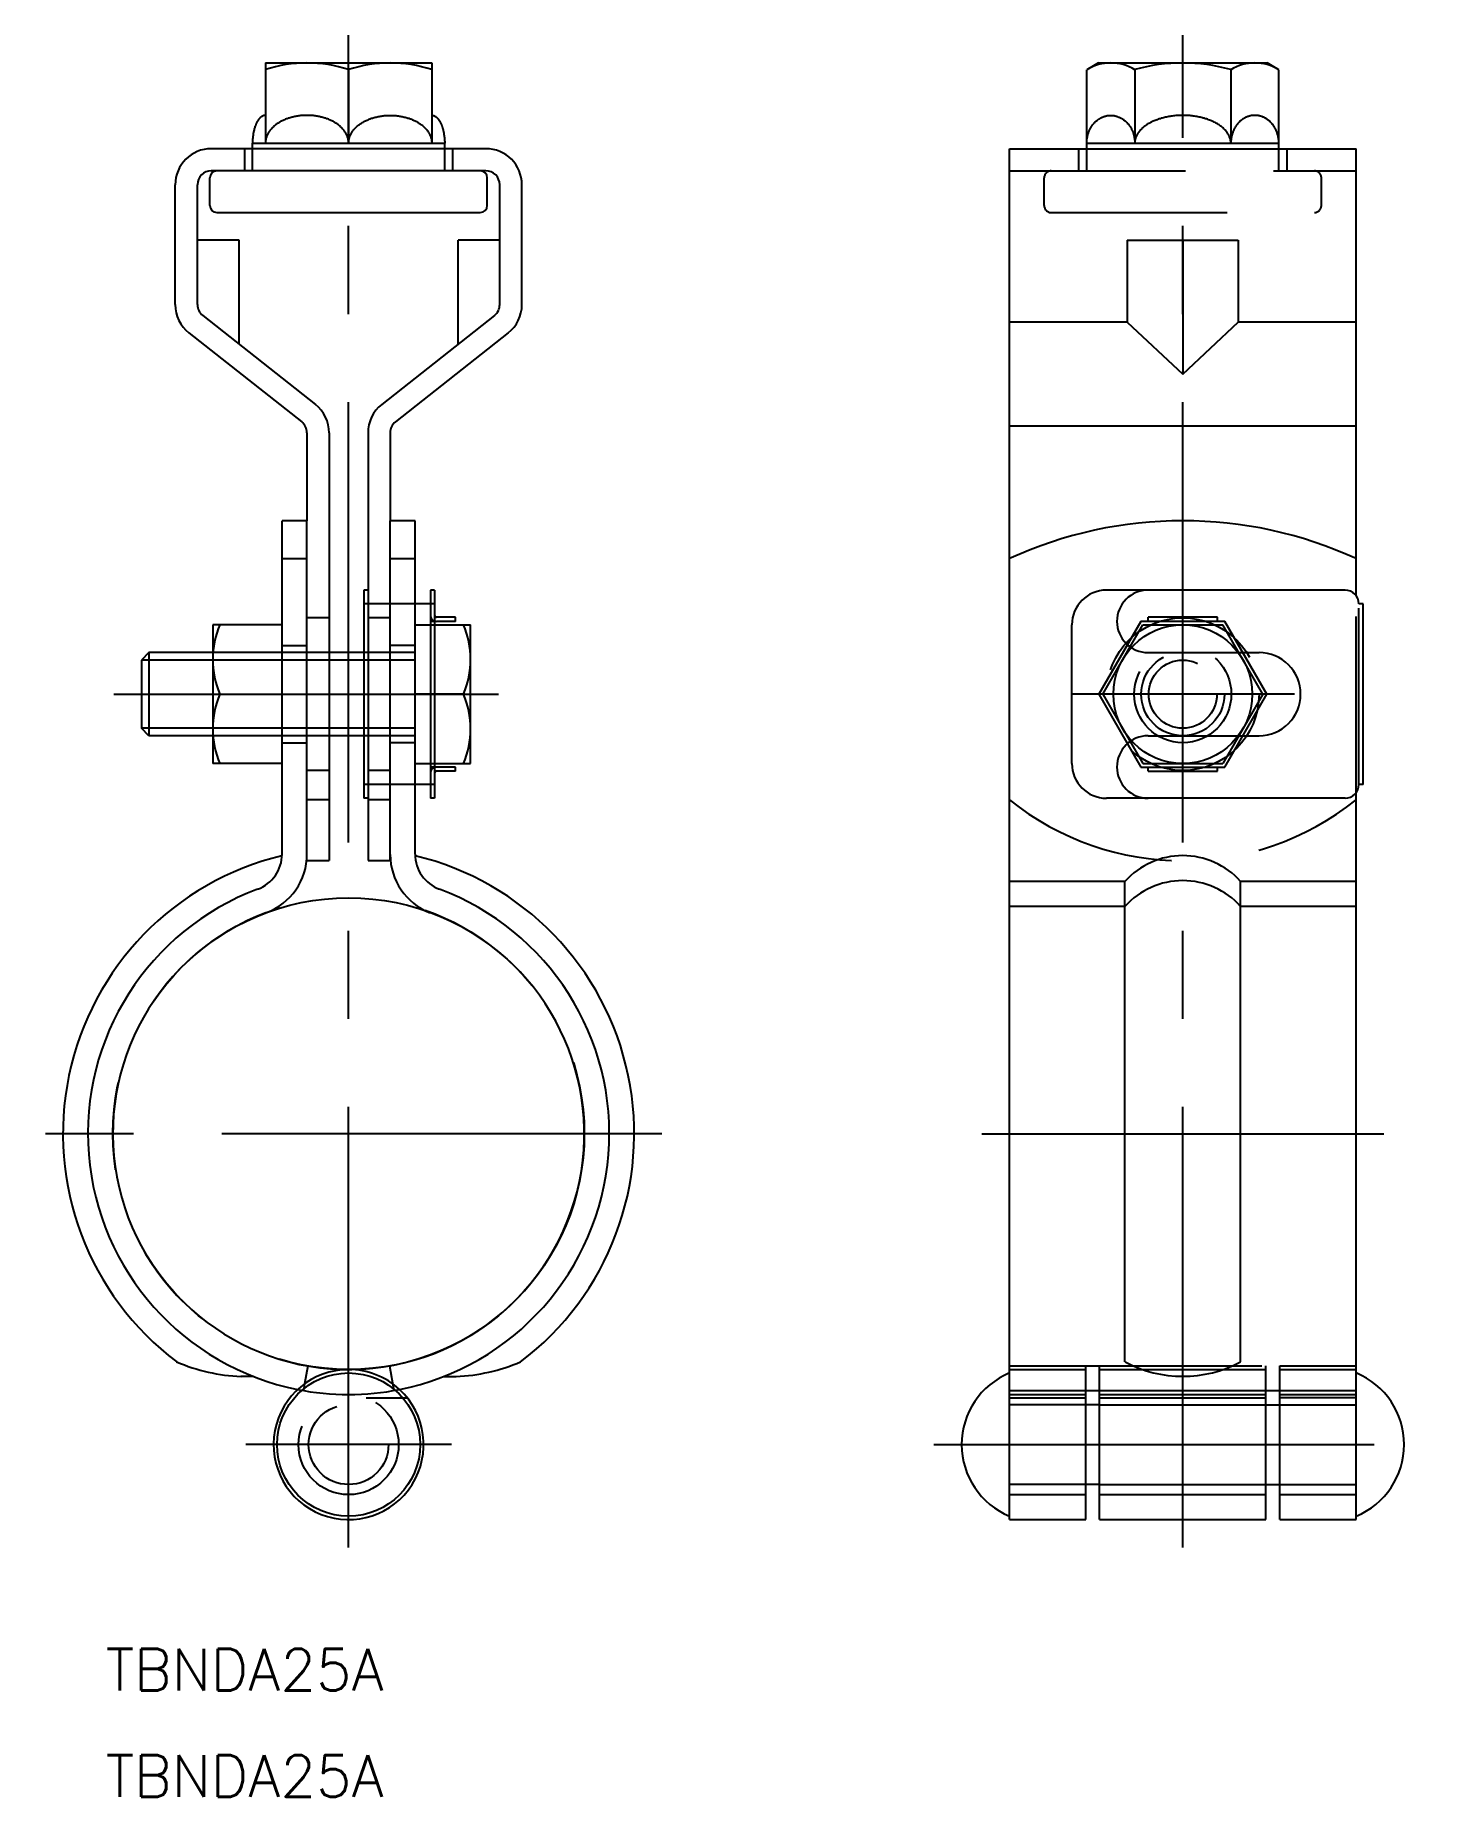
# Model space of a CAD drawing. Extents: x -23 to 78, y -48 to 79.
import ezdxf

# ---------------------------------------------------------------- set-up
doc = ezdxf.new("R2010")
doc.units = 0
for name, pattern in [('CENTER', [50.8, 31.75, -6.35, 6.35, -6.35]), ('DASHED', [19.05, 12.7, -6.35]), ('PHANTOM', [63.5, 31.75, -6.35, 6.35, -6.35, 6.35, -6.35])]:
    doc.linetypes.add(name, pattern=pattern)
doc.layers.get('0').update_dxf_attribs({"linetype": 'CONTINUOUS'})
doc.layers.add('CENTER', color=1, linetype='CENTER')
doc.styles.get("Standard").update_dxf_attribs({"font": 'txt.shx', "height": 3, "bigfont": 'bigfont.shx'})

msp = doc.modelspace()

# ---------------------------------------------------------------- linework, layer by layer
at = {"color": 7, "linetype": 'CONTINUOUS'}
for p, q in [((-6, 77.18), (-6, 71.4)), ((-6, 77.18), (6, 77.18)), ((0, 76.69), (0, 71.4)), ((6, 77.18), (6, 71.4)), ((54.07, 77.18), (53.23, 76.69)), ((53.23, 71), (53.23, 76.69)), ((54.07, 77.18), (66.25, 77.18)), ((56.7, 76.69), (56.7, 71.4)), ((63.63, 76.69), (63.63, 71.4)), ((67.09, 76.69), (66.25, 77.18)), ((67.09, 71), (67.09, 76.69)), ((-6.93, 71.4), (6.93, 71.4)), ((-6.93, 71), (-6.93, 71.4)), ((6.93, 71), (6.93, 71.4)), ((53.23, 71.4), (67.09, 71.4)), ((9.9, 71), (-9.9, 71)), ((47.66, 71), (72.66, 71)), ((47.66, 41.45), (47.66, 71)), ((72.66, 41.45), (72.66, 71)), ((-10, 66.9), (-10, 68.9)), ((9.9, 69.4), (-9.9, 69.4)), ((10, 66.9), (10, 68.9)), ((-12.5, 59.76), (-12.5, 68.4)), ((-10.9, 59.76), (-10.9, 68.4)), ((10.9, 59.76), (10.9, 68.4)), ((12.5, 59.76), (12.5, 68.4)), ((-9.5, 66.4), (9.5, 66.4)), ((-7.9, 64.4), (-10.9, 64.4)), ((-7.9, 56.91), (-7.9, 64.4)), ((10.9, 64.4), (7.9, 64.4)), ((7.9, 56.91), (7.9, 64.4)), ((56.16, 64.4), (56.16, 58.5)), ((56.16, 64.4), (64.16, 64.4)), ((60.16, 64.4), (60.16, 54.75)), ((64.16, 64.4), (64.16, 58.5)), ((-10.52, 58.98), (-2.39, 52.56)), ((10.52, 58.98), (2.39, 52.56)), ((56.16, 58.5), (47.66, 58.5)), ((56.16, 58.5), (60.16, 54.75)), ((60.16, 54.75), (64.16, 58.5)), ((72.66, 58.5), (64.16, 58.5)), ((-11.51, 57.72), (-3.38, 51.3)), ((11.51, 57.72), (3.38, 51.3)), ((72.66, 51), (47.66, 51)), ((-3, 50.52), (-3, 44.18)), ((-1.4, 50.52), (-1.4, 19.68)), ((1.4, 50.52), (1.4, 19.68)), ((3, 50.52), (3, 44.18)), ((-4.8, 20.15), (-4.8, 44.18)), ((-3, 44.18), (-4.8, 44.18)), ((-3, 20.15), (-3, 44.18)), ((3, 20.12), (3, 44.18)), ((4.8, 44.18), (3, 44.18)), ((4.8, 20.15), (4.8, 44.18)), ((-4.8, 41.45), (-3, 41.45)), ((3, 41.45), (4.8, 41.45)), ((47.66, -27.82), (47.66, 41.45)), ((72.66, 38.78), (72.66, 41.45)), ((1.1, 39.18), (1.1, 34.68)), ((1.4, 39.18), (1.1, 39.18)), ((1.4, 39.18), (1.4, 34.18)), ((3, 38.18), (1.4, 38.18)), ((5.9, 38.18), (4.8, 38.18)), ((5.9, 39.18), (5.9, 24.18)), ((6.2, 39.18), (5.9, 39.18)), ((6.2, 39.18), (6.2, 24.18)), ((71.86, 39.18), (54.66, 39.18)), ((73.16, 38.18), (72.86, 38.18)), ((73.16, 25.18), (73.16, 38.18)), ((7.7, 37.23), (6.35, 37.23)), ((7.7, 36.93), (6.35, 36.93)), ((7.7, 36.93), (7.7, 37.23)), ((57.13, 36.93), (54.1, 31.68)), ((63.19, 36.93), (57.13, 36.93)), ((62.66, 37.23), (57.66, 37.23)), ((57.66, 36.93), (57.66, 37.23)), ((62.66, 36.93), (62.66, 37.23)), ((66.22, 31.68), (63.19, 36.93)), ((-9.8, 36.68), (-9.8, 26.68)), ((-4.8, 36.68), (-9.8, 36.68)), ((4.8, 36.68), (5.9, 36.68)), ((6.2, 36.68), (8.8, 36.68)), ((8.8, 26.68), (8.8, 36.68)), ((52.16, 26.68), (52.16, 36.68)), ((54.39, 31.68), (57.27, 36.68)), ((57.27, 36.68), (63.05, 36.68)), ((65.93, 31.68), (63.05, 36.68)), ((-14.4, 34.68), (-14.94, 34.14)), ((-9.8, 34.68), (-14.4, 34.68)), ((-14.4, 34.68), (-14.4, 28.68)), ((1.1, 34.68), (-1.4, 34.68)), ((1.4, 34.68), (1.1, 34.68)), ((-14.94, 34.14), (-14.94, 29.22)), ((-9.29, 31.68), (-4.8, 31.68)), ((5.9, 31.68), (4.8, 31.68)), ((8.29, 31.68), (6.2, 31.68)), ((54.1, 31.68), (57.13, 26.43)), ((54.39, 31.68), (57.27, 26.68)), ((65.93, 31.68), (63.05, 26.68)), ((63.19, 26.43), (66.22, 31.68)), ((-14.4, 28.68), (-14.94, 29.22)), ((-9.8, 28.68), (-14.4, 28.68)), ((1.1, 28.68), (-1.4, 28.68)), ((1.1, 28.68), (1.1, 24.18)), ((1.4, 28.68), (1.1, 28.68)), ((1.4, 29.18), (1.4, 24.18)), ((-4.8, 26.68), (-9.8, 26.68)), ((4.8, 26.68), (5.9, 26.68)), ((6.2, 26.68), (8.8, 26.68)), ((57.27, 26.68), (63.05, 26.68)), ((7.7, 26.43), (6.35, 26.43)), ((7.7, 26.13), (6.35, 26.13)), ((7.7, 26.13), (7.7, 26.43)), ((57.13, 26.43), (63.19, 26.43)), ((57.66, 26.13), (57.66, 26.43)), ((57.66, 26.13), (62.66, 26.13)), ((62.66, 26.13), (62.66, 26.43)), ((1.4, 24.18), (1.1, 24.18)), ((5.9, 25.18), (4.8, 25.18)), ((6.2, 24.18), (5.9, 24.18)), ((71.86, 24.18), (54.66, 24.18)), ((72.66, -27.82), (72.66, 24.58)), ((73.16, 25.18), (72.86, 25.18)), ((-1.4, 24.06), (-3, 24.06)), ((3, 24.06), (1.4, 24.06)), ((-3, 19.68), (-3, 20.33)), ((3, 19.68), (3, 20.33)), ((-3, 19.68), (-1.4, 19.68)), ((1.4, 19.68), (3, 19.68)), ((55.99, 18.18), (47.66, 18.18)), ((55.99, -16.45), (55.99, 18.18)), ((64.33, -16.45), (64.33, 18.18)), ((72.66, 18.18), (64.33, 18.18)), ((-6.86, -17.5), (-7.76, -17.5)), ((-2.95, -16.74), (-3.18, -18.03)), ((6.86, -17.5), (7.76, -17.5)), ((3.9, -19.03), (4.22, -19.03)), ((47.66, -19.03), (53.16, -19.03)), ((53.16, -18.51), (67.16, -18.51)), ((53.16, -27.82), (53.16, -18.51)), ((54.16, -27.82), (54.16, -18.51)), ((66.16, -27.82), (66.16, -18.51)), ((67.16, -27.82), (67.16, -18.51)), ((72.66, -19.03), (67.16, -19.03)), ((54.16, -19.54), (53.16, -19.54)), ((66.16, -19.54), (67.16, -19.54)), ((54.16, -25.29), (53.16, -25.29)), ((66.16, -25.29), (67.16, -25.29)), ((47.66, -27.82), (53.16, -27.82)), ((54.16, -27.82), (66.16, -27.82)), ((67.16, -27.82), (72.66, -27.82))]:
    msp.add_line(p, q, dxfattribs=at)
at = {"color": 3, "linetype": 'DASHED'}
for p, q in [((-7.5, 71), (-7.5, 69.4)), ((-6.93, 69.4), (-6.93, 71)), ((6.93, 69.4), (6.93, 71)), ((7.5, 71), (7.5, 69.4)), ((52.66, 69.4), (52.66, 71)), ((53.23, 69.4), (53.23, 71)), ((67.09, 69.4), (67.09, 71)), ((67.66, 71), (67.66, 69.4)), ((47.66, 69.4), (72.66, 69.4)), ((50.16, 66.9), (50.16, 68.9)), ((70.16, 66.9), (70.16, 68.9)), ((50.66, 66.4), (69.66, 66.4)), ((1.4, 38.18), (1.1, 38.18)), ((4.8, 38.18), (3, 38.18)), ((6.2, 38.18), (5.9, 38.18)), ((72.66, 24.58), (72.66, 38.78)), ((72.86, 25.18), (72.86, 38.18)), ((-1.4, 37.18), (-3, 37.18)), ((3, 37.18), (1.4, 37.18)), ((6.2, 36.93), (5.9, 36.93)), ((5.9, 36.68), (6.2, 36.68)), ((-1.4, 34.68), (-9.8, 34.68)), ((-4.8, 35.18), (-3, 35.18)), ((1.1, 34.68), (1.1, 28.68)), ((4.8, 34.68), (1.4, 34.68)), ((4.8, 35.18), (3, 35.18)), ((57.66, 34.68), (65.66, 34.68)), ((-1.4, 34.14), (-9.8, 34.14)), ((1.4, 34.18), (1.4, 29.18)), ((4.8, 34.14), (1.4, 34.14)), ((6.2, 31.68), (5.9, 31.68)), ((6.2, 31.68), (5.9, 31.68)), ((-1.4, 29.22), (-9.8, 29.22)), ((4.8, 29.22), (1.4, 29.22)), ((-1.4, 28.68), (-9.8, 28.68)), ((-4.8, 28.18), (-3, 28.18)), ((4.8, 28.68), (1.4, 28.68)), ((4.8, 28.18), (3, 28.18)), ((57.66, 28.68), (65.66, 28.68)), ((5.9, 26.68), (6.2, 26.68)), ((-1.4, 26.18), (-3, 26.18)), ((3, 26.18), (1.4, 26.18)), ((6.2, 26.43), (5.9, 26.43)), ((4.8, 25.18), (1.1, 25.18)), ((6.2, 25.18), (5.9, 25.18)), ((55.99, 16.38), (47.66, 16.38)), ((72.66, 16.38), (64.33, 16.38)), ((2.95, -16.74), (3.26, -18.51)), ((47.66, -16.74), (53.16, -16.74)), ((47.66, -17), (53.16, -17)), ((53.16, -16.74), (67.16, -16.74)), ((53.16, -18.51), (53.16, -16.74)), ((54.16, -18.51), (54.16, -16.74)), ((54.16, -17), (66.16, -17)), ((66.16, -18.51), (66.16, -16.74)), ((67.16, -18.51), (67.16, -16.74)), ((67.16, -16.74), (72.66, -16.74)), ((67.16, -17), (72.66, -17)), ((-3.18, -18.03), (-3.26, -18.51)), ((1.26, -19.03), (3.9, -19.03)), ((47.66, -18.51), (53.16, -18.51)), ((47.66, -18.8), (53.16, -18.8)), ((54.16, -18.8), (66.16, -18.8)), ((54.16, -19.03), (66.16, -19.03)), ((67.16, -18.51), (72.66, -18.51)), ((67.16, -18.8), (72.66, -18.8)), ((53.16, -19.54), (47.66, -19.54)), ((54.16, -19.54), (66.16, -19.54)), ((67.16, -19.54), (72.66, -19.54)), ((53.16, -25.29), (47.66, -25.29)), ((54.16, -25.29), (66.16, -25.29)), ((67.16, -25.29), (72.66, -25.29)), ((47.66, -26.02), (53.16, -26.02)), ((54.16, -26.02), (66.16, -26.02)), ((67.16, -26.02), (72.66, -26.02))]:
    msp.add_line(p, q, dxfattribs=at)
at = {"color": 3, "linetype": 'CONTINUOUS'}
for p, q in [((-9.8, 34.14), (-14.94, 34.14)), ((1.4, 34.14), (-1.4, 34.14)), ((-9.8, 29.22), (-14.94, 29.22)), ((1.4, 29.22), (-1.4, 29.22))]:
    msp.add_line(p, q, dxfattribs=at)
at = {"color": 7, "linetype": 'CONTINUOUS'}
for points in [[(-6, 73.4, 0), (-6.01, 73.4, 0), (-6.02, 73.4, 0), (-6.03, 73.4, 0), (-6.05, 73.4, 0), (-6.06, 73.4, 0), (-6.07, 73.39, 0), (-6.08, 73.39, 0), (-6.09, 73.39, 0), (-6.1, 73.39, 0), (-6.11, 73.39, 0), (-6.12, 73.38, 0), (-6.14, 73.38, 0), (-6.15, 73.37, 0), (-6.16, 73.37, 0), (-6.17, 73.37, 0), (-6.18, 73.36, 0), (-6.19, 73.36, 0), (-6.2, 73.35, 0), (-6.21, 73.35, 0), (-6.23, 73.34, 0), (-6.24, 73.33, 0), (-6.25, 73.33, 0), (-6.26, 73.32, 0), (-6.27, 73.31, 0), (-6.28, 73.31, 0), (-6.29, 73.3, 0), (-6.3, 73.29, 0), (-6.31, 73.28, 0), (-6.32, 73.27, 0), (-6.33, 73.27, 0), (-6.34, 73.26, 0), (-6.36, 73.25, 0), (-6.37, 73.24, 0), (-6.38, 73.23, 0), (-6.39, 73.22, 0), (-6.4, 73.21, 0), (-6.41, 73.2, 0), (-6.42, 73.19, 0), (-6.43, 73.18, 0), (-6.44, 73.16, 0), (-6.45, 73.15, 0), (-6.46, 73.14, 0), (-6.47, 73.13, 0), (-6.48, 73.12, 0), (-6.49, 73.1, 0), (-6.5, 73.09, 0), (-6.51, 73.08, 0), (-6.52, 73.06, 0), (-6.53, 73.05, 0), (-6.53, 73.04, 0), (-6.54, 73.02, 0), (-6.55, 73.01, 0), (-6.56, 72.99, 0), (-6.57, 72.98, 0), (-6.58, 72.96, 0), (-6.59, 72.95, 0), (-6.6, 72.93, 0), (-6.61, 72.91, 0), (-6.61, 72.9, 0), (-6.62, 72.88, 0), (-6.63, 72.87, 0), (-6.64, 72.85, 0), (-6.65, 72.83, 0), (-6.66, 72.81, 0), (-6.66, 72.8, 0), (-6.67, 72.78, 0), (-6.68, 72.76, 0), (-6.69, 72.74, 0), (-6.7, 72.72, 0), (-6.7, 72.71, 0), (-6.71, 72.69, 0), (-6.72, 72.67, 0), (-6.72, 72.65, 0), (-6.73, 72.63, 0), (-6.74, 72.61, 0), (-6.75, 72.59, 0), (-6.75, 72.57, 0), (-6.76, 72.55, 0), (-6.77, 72.53, 0), (-6.77, 72.51, 0), (-6.78, 72.49, 0), (-6.78, 72.47, 0), (-6.79, 72.45, 0), (-6.8, 72.43, 0), (-6.8, 72.41, 0), (-6.81, 72.39, 0), (-6.81, 72.36, 0), (-6.82, 72.34, 0), (-6.82, 72.32, 0), (-6.83, 72.3, 0), (-6.83, 72.28, 0), (-6.84, 72.26, 0), (-6.84, 72.23, 0), (-6.85, 72.21, 0), (-6.85, 72.19, 0), (-6.86, 72.17, 0), (-6.86, 72.14, 0), (-6.87, 72.12, 0), (-6.87, 72.1, 0), (-6.87, 72.07, 0), (-6.88, 72.05, 0), (-6.88, 72.03, 0), (-6.88, 72, 0), (-6.89, 71.98, 0), (-6.89, 71.96, 0), (-6.89, 71.93, 0), (-6.9, 71.91, 0), (-6.9, 71.89, 0), (-6.9, 71.86, 0), (-6.91, 71.84, 0), (-6.91, 71.81, 0), (-6.91, 71.79, 0), (-6.91, 71.77, 0), (-6.91, 71.74, 0), (-6.92, 71.72, 0), (-6.92, 71.69, 0), (-6.92, 71.67, 0), (-6.92, 71.64, 0), (-6.92, 71.62, 0), (-6.92, 71.6, 0), (-6.92, 71.57, 0), (-6.93, 71.55, 0), (-6.93, 71.52, 0), (-6.93, 71.5, 0), (-6.93, 71.47, 0), (-6.93, 71.45, 0), (-6.93, 71.42, 0), (-6.93, 71.4, 0)], [(0, 71.4, 0), (0, 71.45, 0), (0, 71.5, 0), (-0.01, 71.55, 0), (-0.01, 71.6, 0), (-0.02, 71.64, 0), (-0.03, 71.69, 0), (-0.04, 71.74, 0), (-0.06, 71.79, 0), (-0.07, 71.84, 0), (-0.09, 71.89, 0), (-0.11, 71.93, 0), (-0.13, 71.98, 0), (-0.15, 72.03, 0), (-0.18, 72.07, 0), (-0.2, 72.12, 0), (-0.23, 72.17, 0), (-0.26, 72.21, 0), (-0.29, 72.26, 0), (-0.32, 72.3, 0), (-0.35, 72.34, 0), (-0.39, 72.39, 0), (-0.43, 72.43, 0), (-0.47, 72.47, 0), (-0.51, 72.51, 0), (-0.55, 72.55, 0), (-0.59, 72.59, 0), (-0.63, 72.63, 0), (-0.68, 72.67, 0), (-0.73, 72.71, 0), (-0.78, 72.74, 0), (-0.83, 72.78, 0), (-0.88, 72.81, 0), (-0.93, 72.85, 0), (-0.99, 72.88, 0), (-1.04, 72.91, 0), (-1.1, 72.95, 0), (-1.15, 72.98, 0), (-1.21, 73.01, 0), (-1.27, 73.04, 0), (-1.33, 73.06, 0), (-1.4, 73.09, 0), (-1.46, 73.12, 0), (-1.52, 73.14, 0), (-1.59, 73.16, 0), (-1.65, 73.19, 0), (-1.72, 73.21, 0), (-1.78, 73.23, 0), (-1.85, 73.25, 0), (-1.92, 73.27, 0), (-1.99, 73.28, 0), (-2.06, 73.3, 0), (-2.13, 73.31, 0), (-2.2, 73.33, 0), (-2.27, 73.34, 0), (-2.34, 73.35, 0), (-2.41, 73.36, 0), (-2.49, 73.37, 0), (-2.56, 73.38, 0), (-2.63, 73.39, 0), (-2.71, 73.39, 0), (-2.78, 73.39, 0), (-2.85, 73.4, 0), (-2.93, 73.4, 0), (-3, 73.4, 0), (-3.07, 73.4, 0), (-3.15, 73.4, 0), (-3.22, 73.39, 0), (-3.29, 73.39, 0), (-3.37, 73.39, 0), (-3.44, 73.38, 0), (-3.51, 73.37, 0), (-3.59, 73.36, 0), (-3.66, 73.35, 0), (-3.73, 73.34, 0), (-3.8, 73.33, 0), (-3.87, 73.31, 0), (-3.94, 73.3, 0), (-4.01, 73.28, 0), (-4.08, 73.27, 0), (-4.15, 73.25, 0), (-4.22, 73.23, 0), (-4.28, 73.21, 0), (-4.35, 73.19, 0), (-4.41, 73.16, 0), (-4.48, 73.14, 0), (-4.54, 73.12, 0), (-4.6, 73.09, 0), (-4.67, 73.06, 0), (-4.73, 73.04, 0), (-4.79, 73.01, 0), (-4.85, 72.98, 0), (-4.9, 72.95, 0), (-4.96, 72.91, 0), (-5.01, 72.88, 0), (-5.07, 72.85, 0), (-5.12, 72.81, 0), (-5.17, 72.78, 0), (-5.22, 72.74, 0), (-5.27, 72.71, 0), (-5.32, 72.67, 0), (-5.37, 72.63, 0), (-5.41, 72.59, 0), (-5.45, 72.55, 0), (-5.49, 72.51, 0), (-5.53, 72.47, 0), (-5.57, 72.43, 0), (-5.61, 72.39, 0), (-5.65, 72.34, 0), (-5.68, 72.3, 0), (-5.71, 72.26, 0), (-5.74, 72.21, 0), (-5.77, 72.17, 0), (-5.8, 72.12, 0), (-5.82, 72.07, 0), (-5.85, 72.03, 0), (-5.87, 71.98, 0), (-5.89, 71.93, 0), (-5.91, 71.89, 0), (-5.93, 71.84, 0), (-5.94, 71.79, 0), (-5.96, 71.74, 0), (-5.97, 71.69, 0), (-5.98, 71.64, 0), (-5.99, 71.6, 0), (-5.99, 71.55, 0), (-6, 71.5, 0), (-6, 71.45, 0), (-6, 71.4, 0)], [(0, 71.4, 0), (0, 71.45, 0), (0, 71.5, 0), (0.01, 71.55, 0), (0.01, 71.6, 0), (0.02, 71.64, 0), (0.03, 71.69, 0), (0.04, 71.74, 0), (0.06, 71.79, 0), (0.07, 71.84, 0), (0.09, 71.89, 0), (0.11, 71.93, 0), (0.13, 71.98, 0), (0.15, 72.03, 0), (0.18, 72.07, 0), (0.2, 72.12, 0), (0.23, 72.17, 0), (0.26, 72.21, 0), (0.29, 72.26, 0), (0.32, 72.3, 0), (0.35, 72.34, 0), (0.39, 72.39, 0), (0.43, 72.43, 0), (0.47, 72.47, 0), (0.51, 72.51, 0), (0.55, 72.55, 0), (0.59, 72.59, 0), (0.63, 72.63, 0), (0.68, 72.67, 0), (0.73, 72.71, 0), (0.78, 72.74, 0), (0.83, 72.78, 0), (0.88, 72.81, 0), (0.93, 72.85, 0), (0.99, 72.88, 0), (1.04, 72.91, 0), (1.1, 72.95, 0), (1.15, 72.98, 0), (1.21, 73.01, 0), (1.27, 73.04, 0), (1.33, 73.06, 0), (1.4, 73.09, 0), (1.46, 73.12, 0), (1.52, 73.14, 0), (1.59, 73.16, 0), (1.65, 73.19, 0), (1.72, 73.21, 0), (1.78, 73.23, 0), (1.85, 73.25, 0), (1.92, 73.27, 0), (1.99, 73.28, 0), (2.06, 73.3, 0), (2.13, 73.31, 0), (2.2, 73.33, 0), (2.27, 73.34, 0), (2.34, 73.35, 0), (2.41, 73.36, 0), (2.49, 73.37, 0), (2.56, 73.38, 0), (2.63, 73.39, 0), (2.71, 73.39, 0), (2.78, 73.39, 0), (2.85, 73.4, 0), (2.93, 73.4, 0), (3, 73.4, 0), (3.07, 73.4, 0), (3.15, 73.4, 0), (3.22, 73.39, 0), (3.29, 73.39, 0), (3.37, 73.39, 0), (3.44, 73.38, 0), (3.51, 73.37, 0), (3.59, 73.36, 0), (3.66, 73.35, 0), (3.73, 73.34, 0), (3.8, 73.33, 0), (3.87, 73.31, 0), (3.94, 73.3, 0), (4.01, 73.28, 0), (4.08, 73.27, 0), (4.15, 73.25, 0), (4.22, 73.23, 0), (4.28, 73.21, 0), (4.35, 73.19, 0), (4.41, 73.16, 0), (4.48, 73.14, 0), (4.54, 73.12, 0), (4.6, 73.09, 0), (4.67, 73.06, 0), (4.73, 73.04, 0), (4.79, 73.01, 0), (4.85, 72.98, 0), (4.9, 72.95, 0), (4.96, 72.91, 0), (5.01, 72.88, 0), (5.07, 72.85, 0), (5.12, 72.81, 0), (5.17, 72.78, 0), (5.22, 72.74, 0), (5.27, 72.71, 0), (5.32, 72.67, 0), (5.37, 72.63, 0), (5.41, 72.59, 0), (5.45, 72.55, 0), (5.49, 72.51, 0), (5.53, 72.47, 0), (5.57, 72.43, 0), (5.61, 72.39, 0), (5.65, 72.34, 0), (5.68, 72.3, 0), (5.71, 72.26, 0), (5.74, 72.21, 0), (5.77, 72.17, 0), (5.8, 72.12, 0), (5.82, 72.07, 0), (5.85, 72.03, 0), (5.87, 71.98, 0), (5.89, 71.93, 0), (5.91, 71.89, 0), (5.93, 71.84, 0), (5.94, 71.79, 0), (5.96, 71.74, 0), (5.97, 71.69, 0), (5.98, 71.64, 0), (5.99, 71.6, 0), (5.99, 71.55, 0), (6, 71.5, 0), (6, 71.45, 0), (6, 71.4, 0)], [(6, 73.4, 0), (6.01, 73.4, 0), (6.02, 73.4, 0), (6.03, 73.4, 0), (6.05, 73.4, 0), (6.06, 73.4, 0), (6.07, 73.39, 0), (6.08, 73.39, 0), (6.09, 73.39, 0), (6.1, 73.39, 0), (6.11, 73.39, 0), (6.12, 73.38, 0), (6.14, 73.38, 0), (6.15, 73.37, 0), (6.16, 73.37, 0), (6.17, 73.37, 0), (6.18, 73.36, 0), (6.19, 73.36, 0), (6.2, 73.35, 0), (6.21, 73.35, 0), (6.23, 73.34, 0), (6.24, 73.33, 0), (6.25, 73.33, 0), (6.26, 73.32, 0), (6.27, 73.31, 0), (6.28, 73.31, 0), (6.29, 73.3, 0), (6.3, 73.29, 0), (6.31, 73.28, 0), (6.32, 73.27, 0), (6.33, 73.27, 0), (6.34, 73.26, 0), (6.36, 73.25, 0), (6.37, 73.24, 0), (6.38, 73.23, 0), (6.39, 73.22, 0), (6.4, 73.21, 0), (6.41, 73.2, 0), (6.42, 73.19, 0), (6.43, 73.18, 0), (6.44, 73.16, 0), (6.45, 73.15, 0), (6.46, 73.14, 0), (6.47, 73.13, 0), (6.48, 73.12, 0), (6.49, 73.1, 0), (6.5, 73.09, 0), (6.51, 73.08, 0), (6.52, 73.06, 0), (6.53, 73.05, 0), (6.53, 73.04, 0), (6.54, 73.02, 0), (6.55, 73.01, 0), (6.56, 72.99, 0), (6.57, 72.98, 0), (6.58, 72.96, 0), (6.59, 72.95, 0), (6.6, 72.93, 0), (6.61, 72.91, 0), (6.61, 72.9, 0), (6.62, 72.88, 0), (6.63, 72.87, 0), (6.64, 72.85, 0), (6.65, 72.83, 0), (6.66, 72.81, 0), (6.66, 72.8, 0), (6.67, 72.78, 0), (6.68, 72.76, 0), (6.69, 72.74, 0), (6.7, 72.72, 0), (6.7, 72.71, 0), (6.71, 72.69, 0), (6.72, 72.67, 0), (6.72, 72.65, 0), (6.73, 72.63, 0), (6.74, 72.61, 0), (6.75, 72.59, 0), (6.75, 72.57, 0), (6.76, 72.55, 0), (6.77, 72.53, 0), (6.77, 72.51, 0), (6.78, 72.49, 0), (6.78, 72.47, 0), (6.79, 72.45, 0), (6.8, 72.43, 0), (6.8, 72.41, 0), (6.81, 72.39, 0), (6.81, 72.36, 0), (6.82, 72.34, 0), (6.82, 72.32, 0), (6.83, 72.3, 0), (6.83, 72.28, 0), (6.84, 72.26, 0), (6.84, 72.23, 0), (6.85, 72.21, 0), (6.85, 72.19, 0), (6.86, 72.17, 0), (6.86, 72.14, 0), (6.87, 72.12, 0), (6.87, 72.1, 0), (6.87, 72.07, 0), (6.88, 72.05, 0), (6.88, 72.03, 0), (6.88, 72, 0), (6.89, 71.98, 0), (6.89, 71.96, 0), (6.89, 71.93, 0), (6.9, 71.91, 0), (6.9, 71.89, 0), (6.9, 71.86, 0), (6.91, 71.84, 0), (6.91, 71.81, 0), (6.91, 71.79, 0), (6.91, 71.77, 0), (6.91, 71.74, 0), (6.92, 71.72, 0), (6.92, 71.69, 0), (6.92, 71.67, 0), (6.92, 71.64, 0), (6.92, 71.62, 0), (6.92, 71.6, 0), (6.92, 71.57, 0), (6.93, 71.55, 0), (6.93, 71.52, 0), (6.93, 71.5, 0), (6.93, 71.47, 0), (6.93, 71.45, 0), (6.93, 71.42, 0), (6.93, 71.4, 0)], [(53.23, 71.4, 0), (53.23, 71.45, 0), (53.24, 71.5, 0), (53.24, 71.55, 0), (53.24, 71.6, 0), (53.25, 71.64, 0), (53.25, 71.69, 0), (53.26, 71.74, 0), (53.27, 71.79, 0), (53.28, 71.84, 0), (53.29, 71.89, 0), (53.3, 71.93, 0), (53.31, 71.98, 0), (53.32, 72.03, 0), (53.33, 72.07, 0), (53.35, 72.12, 0), (53.37, 72.17, 0), (53.38, 72.21, 0), (53.4, 72.26, 0), (53.42, 72.3, 0), (53.44, 72.34, 0), (53.46, 72.39, 0), (53.48, 72.43, 0), (53.5, 72.47, 0), (53.53, 72.51, 0), (53.55, 72.55, 0), (53.57, 72.59, 0), (53.6, 72.63, 0), (53.63, 72.67, 0), (53.65, 72.71, 0), (53.68, 72.74, 0), (53.71, 72.78, 0), (53.74, 72.81, 0), (53.77, 72.85, 0), (53.8, 72.88, 0), (53.83, 72.91, 0), (53.87, 72.95, 0), (53.9, 72.98, 0), (53.93, 73.01, 0), (53.97, 73.04, 0), (54, 73.06, 0), (54.04, 73.09, 0), (54.07, 73.12, 0), (54.11, 73.14, 0), (54.15, 73.16, 0), (54.19, 73.19, 0), (54.22, 73.21, 0), (54.26, 73.23, 0), (54.3, 73.25, 0), (54.34, 73.27, 0), (54.38, 73.28, 0), (54.42, 73.3, 0), (54.46, 73.31, 0), (54.5, 73.33, 0), (54.54, 73.34, 0), (54.59, 73.35, 0), (54.63, 73.36, 0), (54.67, 73.37, 0), (54.71, 73.38, 0), (54.75, 73.39, 0), (54.8, 73.39, 0), (54.84, 73.39, 0), (54.88, 73.4, 0), (54.92, 73.4, 0), (54.97, 73.4, 0), (55.01, 73.4, 0), (55.05, 73.4, 0), (55.09, 73.39, 0), (55.13, 73.39, 0), (55.18, 73.39, 0), (55.22, 73.38, 0), (55.26, 73.37, 0), (55.3, 73.36, 0), (55.34, 73.35, 0), (55.39, 73.34, 0), (55.43, 73.33, 0), (55.47, 73.31, 0), (55.51, 73.3, 0), (55.55, 73.28, 0), (55.59, 73.27, 0), (55.63, 73.25, 0), (55.67, 73.23, 0), (55.71, 73.21, 0), (55.74, 73.19, 0), (55.78, 73.16, 0), (55.82, 73.14, 0), (55.86, 73.12, 0), (55.89, 73.09, 0), (55.93, 73.06, 0), (55.96, 73.04, 0), (56, 73.01, 0), (56.03, 72.98, 0), (56.06, 72.95, 0), (56.1, 72.91, 0), (56.13, 72.88, 0), (56.16, 72.85, 0), (56.19, 72.81, 0), (56.22, 72.78, 0), (56.25, 72.74, 0), (56.28, 72.71, 0), (56.3, 72.67, 0), (56.33, 72.63, 0), (56.36, 72.59, 0), (56.38, 72.55, 0), (56.41, 72.51, 0), (56.43, 72.47, 0), (56.45, 72.43, 0), (56.47, 72.39, 0), (56.49, 72.34, 0), (56.51, 72.3, 0), (56.53, 72.26, 0), (56.55, 72.21, 0), (56.57, 72.17, 0), (56.58, 72.12, 0), (56.6, 72.07, 0), (56.61, 72.03, 0), (56.62, 71.98, 0), (56.63, 71.93, 0), (56.65, 71.89, 0), (56.66, 71.84, 0), (56.66, 71.79, 0), (56.67, 71.74, 0), (56.68, 71.69, 0), (56.68, 71.64, 0), (56.69, 71.6, 0), (56.69, 71.55, 0), (56.7, 71.5, 0), (56.7, 71.45, 0), (56.7, 71.4, 0)], [(63.63, 71.4, 0), (63.62, 71.45, 0), (63.62, 71.5, 0), (63.62, 71.55, 0), (63.61, 71.6, 0), (63.6, 71.64, 0), (63.59, 71.69, 0), (63.57, 71.74, 0), (63.56, 71.79, 0), (63.54, 71.84, 0), (63.52, 71.89, 0), (63.5, 71.93, 0), (63.48, 71.98, 0), (63.45, 72.03, 0), (63.42, 72.07, 0), (63.39, 72.12, 0), (63.36, 72.17, 0), (63.33, 72.21, 0), (63.29, 72.26, 0), (63.26, 72.3, 0), (63.22, 72.34, 0), (63.18, 72.39, 0), (63.13, 72.43, 0), (63.09, 72.47, 0), (63.04, 72.51, 0), (62.99, 72.55, 0), (62.94, 72.59, 0), (62.89, 72.63, 0), (62.84, 72.67, 0), (62.78, 72.71, 0), (62.73, 72.74, 0), (62.67, 72.78, 0), (62.61, 72.81, 0), (62.55, 72.85, 0), (62.49, 72.88, 0), (62.42, 72.91, 0), (62.36, 72.95, 0), (62.29, 72.98, 0), (62.23, 73.01, 0), (62.16, 73.04, 0), (62.09, 73.06, 0), (62.01, 73.09, 0), (61.94, 73.12, 0), (61.87, 73.14, 0), (61.79, 73.16, 0), (61.72, 73.19, 0), (61.64, 73.21, 0), (61.57, 73.23, 0), (61.49, 73.25, 0), (61.41, 73.27, 0), (61.33, 73.28, 0), (61.25, 73.3, 0), (61.17, 73.31, 0), (61.09, 73.33, 0), (61, 73.34, 0), (60.92, 73.35, 0), (60.84, 73.36, 0), (60.75, 73.37, 0), (60.67, 73.38, 0), (60.59, 73.39, 0), (60.5, 73.39, 0), (60.42, 73.39, 0), (60.33, 73.4, 0), (60.25, 73.4, 0), (60.16, 73.4, 0), (60.08, 73.4, 0), (59.99, 73.4, 0), (59.91, 73.39, 0), (59.82, 73.39, 0), (59.74, 73.39, 0), (59.65, 73.38, 0), (59.57, 73.37, 0), (59.49, 73.36, 0), (59.4, 73.35, 0), (59.32, 73.34, 0), (59.24, 73.33, 0), (59.16, 73.31, 0), (59.07, 73.3, 0), (58.99, 73.28, 0), (58.91, 73.27, 0), (58.84, 73.25, 0), (58.76, 73.23, 0), (58.68, 73.21, 0), (58.6, 73.19, 0), (58.53, 73.16, 0), (58.45, 73.14, 0), (58.38, 73.12, 0), (58.31, 73.09, 0), (58.24, 73.06, 0), (58.17, 73.04, 0), (58.1, 73.01, 0), (58.03, 72.98, 0), (57.96, 72.95, 0), (57.9, 72.91, 0), (57.84, 72.88, 0), (57.77, 72.85, 0), (57.71, 72.81, 0), (57.65, 72.78, 0), (57.59, 72.74, 0), (57.54, 72.71, 0), (57.48, 72.67, 0), (57.43, 72.63, 0), (57.38, 72.59, 0), (57.33, 72.55, 0), (57.28, 72.51, 0), (57.23, 72.47, 0), (57.19, 72.43, 0), (57.15, 72.39, 0), (57.11, 72.34, 0), (57.07, 72.3, 0), (57.03, 72.26, 0), (56.99, 72.21, 0), (56.96, 72.17, 0), (56.93, 72.12, 0), (56.9, 72.07, 0), (56.87, 72.03, 0), (56.85, 71.98, 0), (56.82, 71.93, 0), (56.8, 71.89, 0), (56.78, 71.84, 0), (56.76, 71.79, 0), (56.75, 71.74, 0), (56.73, 71.69, 0), (56.72, 71.64, 0), (56.71, 71.6, 0), (56.71, 71.55, 0), (56.7, 71.5, 0), (56.7, 71.45, 0), (56.7, 71.4, 0)], [(67.09, 71.4, 0), (67.09, 71.45, 0), (67.09, 71.5, 0), (67.08, 71.55, 0), (67.08, 71.6, 0), (67.08, 71.64, 0), (67.07, 71.69, 0), (67.06, 71.74, 0), (67.06, 71.79, 0), (67.05, 71.84, 0), (67.04, 71.89, 0), (67.03, 71.93, 0), (67.02, 71.98, 0), (67, 72.03, 0), (66.99, 72.07, 0), (66.97, 72.12, 0), (66.96, 72.17, 0), (66.94, 72.21, 0), (66.92, 72.26, 0), (66.9, 72.3, 0), (66.89, 72.34, 0), (66.86, 72.39, 0), (66.84, 72.43, 0), (66.82, 72.47, 0), (66.8, 72.51, 0), (66.77, 72.55, 0), (66.75, 72.59, 0), (66.72, 72.63, 0), (66.7, 72.67, 0), (66.67, 72.71, 0), (66.64, 72.74, 0), (66.61, 72.78, 0), (66.58, 72.81, 0), (66.55, 72.85, 0), (66.52, 72.88, 0), (66.49, 72.91, 0), (66.46, 72.95, 0), (66.42, 72.98, 0), (66.39, 73.01, 0), (66.35, 73.04, 0), (66.32, 73.06, 0), (66.28, 73.09, 0), (66.25, 73.12, 0), (66.21, 73.14, 0), (66.17, 73.16, 0), (66.14, 73.19, 0), (66.1, 73.21, 0), (66.06, 73.23, 0), (66.02, 73.25, 0), (65.98, 73.27, 0), (65.94, 73.28, 0), (65.9, 73.3, 0), (65.86, 73.31, 0), (65.82, 73.33, 0), (65.78, 73.34, 0), (65.74, 73.35, 0), (65.7, 73.36, 0), (65.65, 73.37, 0), (65.61, 73.38, 0), (65.57, 73.39, 0), (65.53, 73.39, 0), (65.48, 73.39, 0), (65.44, 73.4, 0), (65.4, 73.4, 0), (65.36, 73.4, 0), (65.32, 73.4, 0), (65.27, 73.4, 0), (65.23, 73.39, 0), (65.19, 73.39, 0), (65.15, 73.39, 0), (65.1, 73.38, 0), (65.06, 73.37, 0), (65.02, 73.36, 0), (64.98, 73.35, 0), (64.94, 73.34, 0), (64.9, 73.33, 0), (64.85, 73.31, 0), (64.81, 73.3, 0), (64.77, 73.28, 0), (64.73, 73.27, 0), (64.69, 73.25, 0), (64.66, 73.23, 0), (64.62, 73.21, 0), (64.58, 73.19, 0), (64.54, 73.16, 0), (64.5, 73.14, 0), (64.47, 73.12, 0), (64.43, 73.09, 0), (64.4, 73.06, 0), (64.36, 73.04, 0), (64.33, 73.01, 0), (64.29, 72.98, 0), (64.26, 72.95, 0), (64.23, 72.91, 0), (64.19, 72.88, 0), (64.16, 72.85, 0), (64.13, 72.81, 0), (64.1, 72.78, 0), (64.07, 72.74, 0), (64.05, 72.71, 0), (64.02, 72.67, 0), (63.99, 72.63, 0), (63.97, 72.59, 0), (63.94, 72.55, 0), (63.92, 72.51, 0), (63.89, 72.47, 0), (63.87, 72.43, 0), (63.85, 72.39, 0), (63.83, 72.34, 0), (63.81, 72.3, 0), (63.79, 72.26, 0), (63.77, 72.21, 0), (63.76, 72.17, 0), (63.74, 72.12, 0), (63.73, 72.07, 0), (63.71, 72.03, 0), (63.7, 71.98, 0), (63.69, 71.93, 0), (63.68, 71.89, 0), (63.67, 71.84, 0), (63.66, 71.79, 0), (63.65, 71.74, 0), (63.64, 71.69, 0), (63.64, 71.64, 0), (63.63, 71.6, 0), (63.63, 71.55, 0), (63.63, 71.5, 0), (63.63, 71.45, 0), (63.63, 71.4, 0)]]:
    msp.add_polyline3d(points, dxfattribs=at)
at = {"color": 3, "linetype": 'DASHED'}
for centre, radius in [((60.16, 31.68), 5.5), ((60.16, 31.68), 5.5), ((60.16, 31.68), 3.5), ((60.16, 31.68), 3), ((60.16, 31.68), 2.46), ((0, -22.41), 3.61), ((0, -22.41), 2.88)]:
    msp.add_circle(centre, radius, dxfattribs=at)
at = {"color": 7, "linetype": 'CONTINUOUS'}
for centre, radius in [((60.16, 31.68), 5), ((0, -22.41), 5.16)]:
    msp.add_circle(centre, radius, dxfattribs=at)
at = {"color": 3, "linetype": 'PHANTOM'}
msp.add_circle((0, 0), 17, dxfattribs=at)
at = {"color": 7, "linetype": 'CONTINUOUS'}
for centre, radius, start, end in [((-3, 67.65), 9.53, 71.6416, 108.3584), ((3, 67.65), 9.53, 71.6416, 108.3584), ((54.97, 73.84), 3.34, 58.7276, 121.2724), ((60.16, 64.56), 12.62, 74.0672, 105.9328), ((65.36, 73.84), 3.34, 58.7276, 121.2724), ((-9.9, 68.4), 2.6, 90, 180), ((9.9, 68.4), 2.6, 0, 90), ((-9.9, 68.4), 1, 90, 180), ((-9.5, 68.9), 0.5, 90, 180), ((9.5, 68.9), 0.5, 0, 90), ((9.9, 68.4), 1, 0, 90), ((-9.5, 66.9), 0.5, 180, 270), ((9.5, 66.9), 0.5, 270, 360), ((-9.9, 59.76), 2.6, 180, 231.7098), ((-9.9, 59.76), 1, 180, 231.7098), ((9.9, 59.76), 1, 308.2902, 0), ((9.9, 59.76), 2.6, 308.2902, 0), ((-4, 50.52), 2.6, 0, 51.7098), ((4, 50.52), 2.6, 128.2902, 180), ((-4, 50.52), 1, 0, 51.7098), ((4, 50.52), 1, 128.2902, 180), ((60.16, 14.18), 30, 65.3757, 114.6243), ((54.66, 36.68), 2.5, 90, 180), ((71.86, 38.18), 1, 0, 90), ((6.35, 37.38), 0.15, 180, 270), ((6.35, 37.38), 0.45, 250.5288, 270), ((-3.45, 34.18), 6.35, 156.815, 203.185), ((2.45, 34.18), 6.35, 336.815, 23.185), ((-3.45, 29.18), 6.35, 156.815, 203.185), ((2.45, 29.18), 6.35, 336.815, 23.185), ((54.66, 26.68), 2.5, 180, 270), ((6.35, 25.98), 0.45, 90, 109.4712), ((6.35, 25.98), 0.15, 90, 180), ((71.86, 25.18), 1, 270, 0), ((0, 0), 20.6, 103.4816, 233), ((-7.5, 20.15), 2.7, 290.4162, 0), ((-7.5, 20.15), 4.5, 290.4162, 0), ((7.5, 20.12), 4.5, 180, 248.6492), ((7.5, 20.15), 2.7, 180, 249.5838), ((0, 0), 20.6, 307, 76.5184), ((60.16, 14.43), 5.61, 41.9922, 138.0078), ((0, 0), 18.8, 110.4162, 258.7327), ((0, 0), 18.8, 281.2673, 69.5838), ((0, 0), 17, 110.4162, 71.0802), ((-7.11, -3.88), 13.64, 247.1793, 267.2769), ((7.11, -3.88), 13.64, 272.7231, 292.8207), ((60.16, -8.66), 8.83, 241.8597, 298.1403), ((0, -22.41), 5.41, 90, 47.2512), ((49.79, -22.41), 5.58, 112.3819, 247.6181), ((70.54, -22.41), 5.58, 292.3819, 67.6181)]:
    msp.add_arc(centre, radius, start, end, dxfattribs=at)
at = {"color": 3, "linetype": 'DASHED'}
for centre, radius, start, end in [((50.66, 68.9), 0.5, 90, 180), ((69.66, 68.9), 0.5, 0, 90), ((50.66, 66.9), 0.5, 180, 270), ((69.66, 66.9), 0.5, 270, 0), ((57.66, 36.93), 2.25, 90, 270), ((6.35, 37.38), 0.45, 180, 250.5288), ((65.66, 31.68), 3, 270, 90), ((57.66, 26.43), 2.25, 90, 270), ((6.35, 25.98), 0.45, 109.4712, 180), ((60.16, 39.68), 20, 231.3178, 308.6822), ((60.16, 12.63), 5.61, 41.9922, 138.0078), ((0, -22.41), 5.41, 47.2512, 90), ((0, 0), 18.8, 258.7327, 281.2673)]:
    msp.add_arc(centre, radius, start, end, dxfattribs=at)
at = {"layer": 'CENTER', "color": 1, "linetype": 'CENTER'}
for p, q in [((0, -29.82), (0, 79.18)), ((60.16, -29.82), (60.16, 79.18)), ((-16.94, 31.68), (10.8, 31.68)), ((68.22, 31.68), (52.1, 31.68)), ((22.6, 0), (-22.6, 0)), ((45.66, 0), (74.66, 0)), ((7.41, -22.41), (-7.41, -22.41)), ((42.21, -22.41), (78.12, -22.41))]:
    msp.add_line(p, q, dxfattribs=at)

# ---------------------------------------------------------------- texts
at = {"color": 7, "linetype": 'CONTINUOUS'}
for p in [(-17.52, -40.14), (-17.52, -47.8)]:
    msp.add_text('TBNDA25A', height=3, dxfattribs=at).set_placement(p)

doc.saveas('drawing.dxf')
